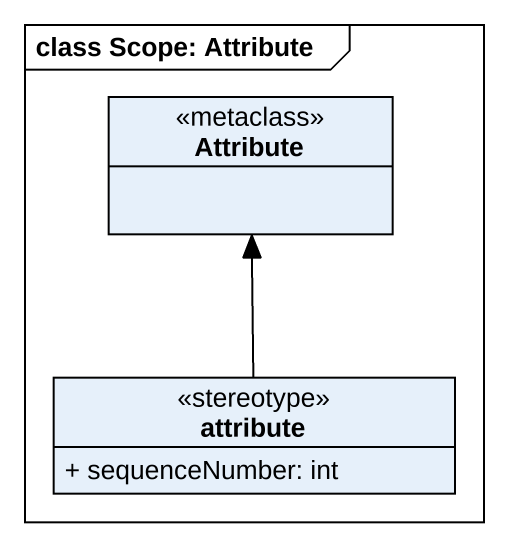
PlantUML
@startuml
mainframe class Scope: Attribute
hide circle
hide empty members
skinparam classAttributeIconSize 0
class Attribute <<metaclass>>
class attribute <<stereotype>> {
  + sequenceNumber: int
}
attribute -up-> Attribute
@enduml
